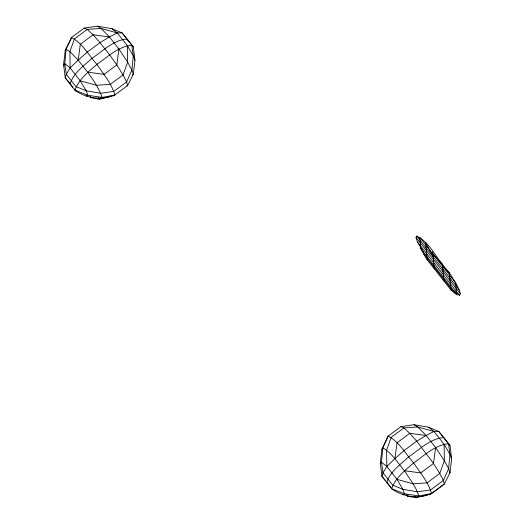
<?xml version="1.0" encoding="UTF-8"?>
<svg xmlns="http://www.w3.org/2000/svg" width="524" height="524" viewBox="0 0 524 524"><rect width="100%" height="100%" fill="white"/><g stroke="black" fill="none" stroke-linecap="round" stroke-linejoin="round"><path stroke-width="0.79" d="M65.225 50.54L63.587 64.498L65.238 77.912L74.925 90.207C86.08 98.407 102.173 100.693 114.861 95.001C111.566 83.532 103.529 74.12 96.933 64.393C88.831 55.348 82.563 43.223 71.46 37.545L65.225 50.54L70.943 39.235M71.12 38.671L71.46 37.545L84.2 28.086L97.34 26.2L111.926 28.682L122.079 32.881L133.306 46.865L134.956 60.28L133.319 74.231L127.594 85.543L113.446 95.958M380.286 463.033L381.924 449.075L388.16 436.079L400.899 426.621L414.039 424.735L428.625 427.217L438.778 431.416L450.005 445.4L451.662 458.808L450.018 472.766L444.3 484.078L431.56 493.536C418.873 499.228 402.779 496.942 391.625 488.741L381.944 476.447L380.286 463.033L381.485 462.214L382.841 447.902L388.16 436.079C399.262 441.758 405.53 453.882 413.639 462.928C420.235 472.655 428.265 482.067 431.56 493.536L418.82 495.933L404.521 493.811L391.625 488.741C395.365 477.947 405.209 470.198 413.639 462.928C424.414 455.415 434.782 445.138 448.465 443.717L450.005 445.4M67.131 79.91L65.238 77.912L66.299 74.297L70.131 67.93L78.2 60.116L80.336 44.245L93.076 34.787L109.405 36.949L117.271 32.933L122.079 32.881L133.306 46.865M97.34 26.2L101.099 28.434L109.405 36.949L118.922 49.033L116.787 64.904L123.055 74.886L126.598 81.934L127.594 85.543L126.186 86.499M385.278 480.181L381.944 476.447L382.998 472.831L386.83 466.465L394.906 458.651L397.035 442.78L409.775 433.322L426.104 435.483L433.97 431.468L438.778 431.416L448.465 443.717L449.972 454.328L451.662 458.808M414.039 424.735L417.798 426.968L426.104 435.483L435.621 447.568L433.492 463.439L439.754 473.421L443.304 480.469L444.3 484.078L430.145 494.492M423.582 252.254L417.549 242.101L416.036 237.431L416.783 236.042C431.652 243.536 437.645 261.784 449.376 272.86C453.47 279.574 458.343 286.084 460.413 293.787L459.469 295.333L453.948 290.82M134.956 60.28L133.273 55.793L131.76 45.182C118.077 46.603 107.715 56.88 96.933 64.393C88.51 71.67 78.665 79.412 74.925 90.207L87.822 95.276L102.121 97.398L114.861 95.001M381.924 449.075L382.841 447.902C392.076 453.149 397.703 462.823 404.417 470.735C409.572 478.884 415.991 486.567 418.82 495.933L417.471 496.975M100.772 98.44L102.121 97.398C97.176 83.362 87.187 71.749 78.2 60.116L87.253 52.099L99.992 42.64L109.405 36.949M394.906 458.651L403.952 450.633L416.691 441.175L426.104 435.483M132.421 74.925L133.319 74.231L131.917 70.111L127.64 62.133L118.922 49.033M449.12 473.46L450.018 472.766L448.623 468.646L444.339 460.668L435.621 447.568M90.036 96.842L91.366 97.785L99.468 99.265L110.806 96.252M406.067 494.905L408.065 496.32L416.167 497.8L428.259 494.584M87.718 72.201L104.047 74.362L116.787 64.904L109.673 54.935L99.992 42.64L93.076 34.787L87.226 29.383L84.2 28.086M404.417 470.735L420.752 472.897L433.492 463.439L416.691 441.175L409.775 433.322L403.925 427.918L400.899 426.621M78.2 60.116L69.902 51.594L66.142 49.367L64.786 63.679L66.299 74.297L75.98 86.598L86.139 90.796L100.719 93.279L113.859 91.392L126.598 81.934L131.917 70.111L133.273 55.793L127.404 45.804L117.271 32.933L111.926 28.682M117.271 32.933L101.099 28.434L87.226 29.383L74.487 38.841L69.902 51.594L70.131 67.93L80.27 80.801L86.139 90.796L87.822 95.276L86.447 96.278L86.211 95.984M80.27 80.801L96.442 85.301L110.315 84.344L123.055 74.886L127.64 62.133L127.404 45.804M386.83 466.465L381.485 462.214L382.998 472.831L392.686 485.132L402.838 489.331L417.418 491.813L430.564 489.927L443.304 480.469L448.623 468.646L449.972 454.328L444.11 444.339L433.97 431.468L417.798 426.968L403.925 427.918L391.186 437.376L386.601 450.129L386.83 466.465L396.969 479.336L402.838 489.331L404.521 493.811L403.146 494.813L402.917 494.518M396.969 479.336L413.141 483.835L427.014 482.879L439.754 473.421L444.339 460.668L444.11 444.339M454.374 292.837L457.347 295.136L420.183 247.931L427.211 259.832L450.928 289.949L454.374 292.837L423.464 253.59M70.131 67.93L64.786 63.679L63.587 64.498L64.138 65.991M428.625 427.217L433.97 431.468M90.246 96.671L91.366 97.785L90.554 96.757M406.382 494.649L408.065 496.32L406.847 494.774M388.684 484.504L386.784 482.591C390.053 471.41 400.631 464.356 408.799 456.784C419.626 449.579 430.021 438.621 443.618 437.566L445.164 439.25M128.459 40.715L126.919 39.031C113.322 40.086 102.927 51.044 92.093 58.249C83.932 65.821 73.347 72.875 70.085 84.063L72.954 87.2M416.783 236.042L459.188 289.883M416.036 237.431L460.413 293.787M417.549 242.101L459.469 295.333M415.008 496.326L416.167 497.8M98.302 97.792L99.468 99.265M85.209 89.617L86.139 90.796M387.223 482.65L391.114 487.589M67.603 80.408L71.009 84.731M74.415 89.054L76.36 91.53M433.145 256.812L425.658 242.743L427.211 259.832M456.424 291.468L455.638 282.842L419.809 237.339L420.595 245.966M450.928 289.949L449.376 272.86L432.883 253.944L442.361 263.945L443.913 281.041M432.673 251.651L434.232 268.74"/></g></svg>
